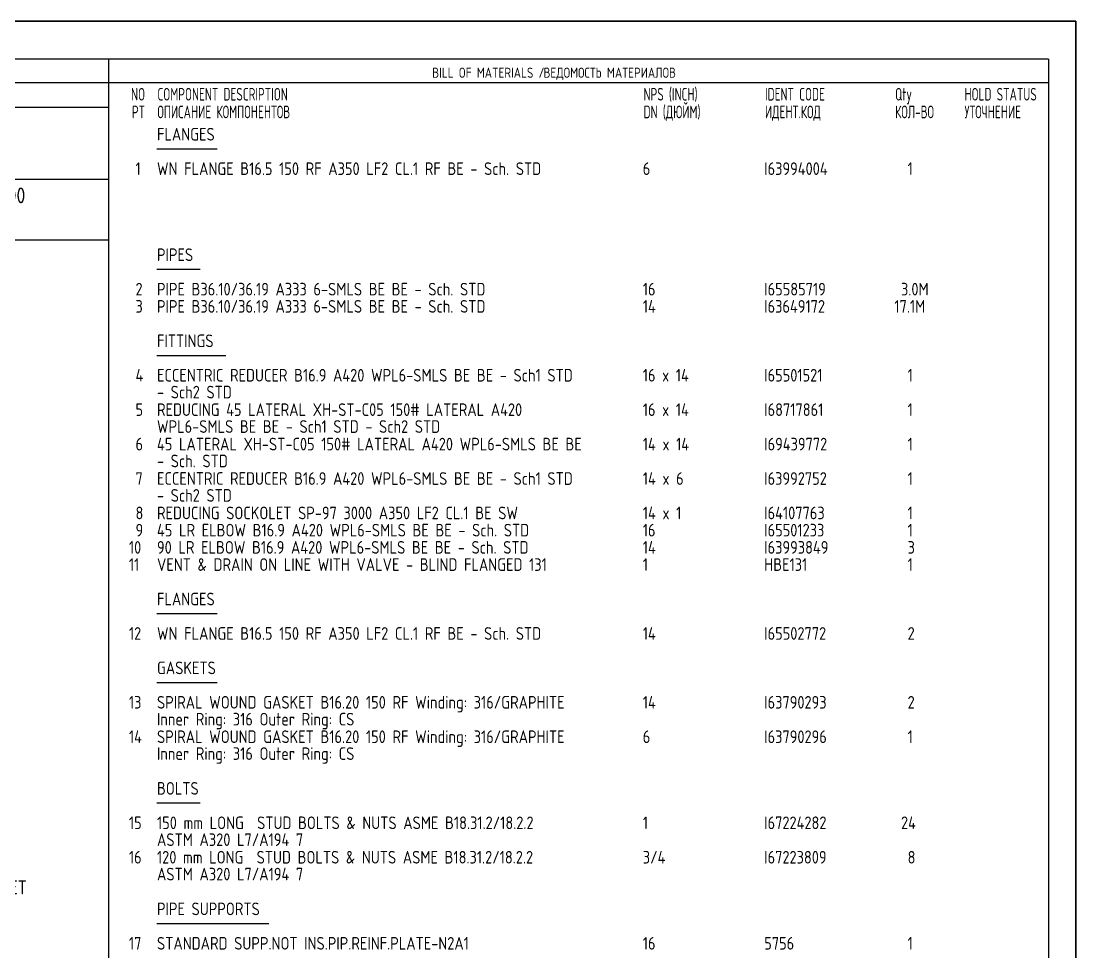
# Model space of a CAD drawing. Extents: x 0 to 594, y 0 to 420.
# Drawn here: x 385.6 to 594, y 236.1 to 420 of the extents above; entities that cross this region are included whole.
import ezdxf
from ezdxf.enums import TextEntityAlignment as Align

# ---------------------------------------------------------------- set-up
doc = ezdxf.new("R2010")
doc.units = 0
doc.header["$MEASUREMENT"] = 0
doc.linetypes.add('BORDER_2012_SLN$0$8001.Solid', pattern=[0])
for name, color, linetype in [('BORDER_2012_SLN$0$2', 7, 'Continuous'), ('BORDER_2012_SLN$0$GT_1', 7, 'Continuous'), ('GT_1', 7, 'Continuous')]:
    doc.layers.add(name, color=color, linetype=linetype)
for name, color, linetype, lineweight in [('BORDER_2012_SLN$0$BG_Level_1', 7, 'BORDER_2012_SLN$0$8001.Solid', 25), ('BORDER_2012_SLN$0$Level_1', 7, 'BORDER_2012_SLN$0$8001.Solid', 25), ('BORDER_2012_SLN$0$Level_18', 7, 'BORDER_2012_SLN$0$8001.Solid', 25)]:
    doc.layers.add(name, color=color, linetype=linetype, lineweight=lineweight)
doc.styles.add('BORDER_2012_SLN$0$GOST type A', font='GOST type A')
doc.styles.add('BORDER_2012_SLN$0$HTX1', font='GOSTtypeA.ttf')
doc.styles.add('HTX1', font='GOSTtypeA.ttf')

# ---------------------------------------------------------------- blocks, each defined once
blk = doc.blocks.new('BORDER_2012_SLN')
at = {"layer": 'BORDER_2012_SLN$0$2'}
blk.add_line((162.42, 407.85), (588.6, 407.85), dxfattribs=at)
at = {"layer": 'BORDER_2012_SLN$0$Level_1', "color": 7, "lineweight": -3}
for p, q in [((588.6, 412.5), (25.4, 412.5)), ((402.9, 7.5), (402.9, 412.5)), ((588.6, 412.5), (588.6, 7.5)), ((402.75, 402.9), (188.39, 402.9)), ((402.9, 388.7), (162.37, 388.68)), ((402.9, 376.7), (25.4, 376.7))]:
    blk.add_line(p, q, dxfattribs=at)
at = {"layer": 'BORDER_2012_SLN$0$Level_18', "color": 7, "lineweight": -3, "flags": 128}
blk.add_lwpolyline([(0, 0), (0, 420), (594, 420), (594, 0)], close=True, dxfattribs=at)
at = {"layer": 'BORDER_2012_SLN$0$BG_Level_1', "color": 7, "style": 'BORDER_2012_SLN$0$GOST type A'}
for s, p in [('BILL OF MATERIALS / ', (466.8, 408.8)), ('ВЕДОМОСТЬ МАТЕРИАЛОВ', (488.8, 408.8))]:
    blk.add_text(s, height=2, dxfattribs=at).set_placement(p)
at = {"layer": 'BORDER_2012_SLN$0$GT_1', "style": 'BORDER_2012_SLN$0$HTX1', "width": 0.8}
for s, p in [('NO', (410.06, 404.3)), ('PT', (410.06, 400.8))]:
    blk.add_text(s, height=2.5, dxfattribs=at).set_placement(p, align=Align.RIGHT)
for s, p in [('COMPONENT DESCRIPTION', (412.5, 404.3)), ('NPS (INCH)', (508.56, 404.3)), ('IDENT CODE', (532.56, 404.3)), ('Qty', (558.27, 404.3)), ('HOLD STATUS', (571.99, 404.3)), ('ОПИСАНИЕ КОМПОНЕНТОВ', (412.5, 400.8)), ('DN (ДЮЙМ)', (508.56, 400.8)), ('ИДЕНТ.КОД', (532.56, 400.8)), ('КОЛ-ВО', (558.27, 400.8)), ('УТОЧНЕНИЕ', (571.99, 400.8))]:
    blk.add_text(s, height=2.5, dxfattribs=at).set_placement(p)

msp = doc.modelspace()

# ---------------------------------------------------------------- linework, layer by layer
at = {"layer": 'GT_1', "flags": 128}
for points in [[(0, 0), (594, 0), (594, 420), (0, 420), (0, 0)], [(424.314, 394.704), (412.414, 394.704)], [(420.914, 370.895), (412.414, 370.895)], [(426.014, 353.888), (412.414, 353.888)], [(424.314, 302.867), (412.414, 302.867)], [(424.314, 289.262), (412.414, 289.262)], [(420.914, 265.452), (412.414, 265.452)], [(434.514, 241.643), (412.414, 241.643)]]:
    msp.add_lwpolyline(points, dxfattribs=at)

# ---------------------------------------------------------------- block references
at = {"linetype": 'Continuous'}
msp.add_blockref('BORDER_2012_SLN', (0, 0), dxfattribs=at)

# ---------------------------------------------------------------- texts
at = {"layer": 'GT_1', "style": 'HTX1', "width": 1.02}
for s, height, p in [('FLANGES', 2.5, (412.414, 396.395)), ('  1', 2.5, (405.557, 389.592)), ('WN FLANGE B16.5 150 RF A350 LF2 CL.1 RF BE - Sch. STD', 2.5, (412.414, 389.592)), ('6', 2.5, (508.414, 389.592)), ('I63994004', 2.5, (532.414, 389.592)), ('  1', 2.5, (558.129, 389.592)), ('SLN-2725-4140-25-F-2000', 3.125, (345, 384)), ('PIPES', 2.5, (412.414, 372.585)), ('  2', 2.5, (405.557, 365.782)), ('PIPE B36.10/36.19 A333 6-SMLS BE BE - Sch. STD', 2.5, (412.414, 365.782)), ('16', 2.5, (508.414, 365.782)), ('I65585719', 2.5, (532.414, 365.782)), (' 3.0M', 2.5, (558.129, 365.782)), ('  3', 2.5, (405.557, 362.381)), ('PIPE B36.10/36.19 A333 6-SMLS BE BE - Sch. STD', 2.5, (412.414, 362.381)), ('14', 2.5, (508.414, 362.381)), ('I63649172', 2.5, (532.414, 362.381)), ('17.1M', 2.5, (558.129, 362.381)), ('FITTINGS', 2.5, (412.414, 355.578)), ('  4', 2.5, (405.557, 348.776)), ('ECCENTRIC REDUCER B16.9 A420 WPL6-SMLS BE BE - Sch1 STD', 2.5, (412.414, 348.776)), ('16 x 14', 2.5, (508.414, 348.776)), ('I65501521', 2.5, (532.414, 348.776)), ('  1', 2.5, (558.129, 348.776)), ('- Sch2 STD', 2.5, (412.414, 345.442)), ('  5', 2.5, (405.557, 341.973)), ('REDUCING 45 LATERAL XH-ST-C05 150# LATERAL A420', 2.5, (412.414, 341.973)), ('16 x 14', 2.5, (508.414, 341.973)), ('I68717861', 2.5, (532.414, 341.973)), ('  1', 2.5, (558.129, 341.973)), ('WPL6-SMLS BE BE - Sch1 STD - Sch2 STD', 2.5, (412.414, 338.639)), ('45 LATERAL XH-ST-C05 150# LATERAL A420 WPL6-SMLS BE BE', 2.5, (412.414, 335.17)), ('14 x 14', 2.5, (508.414, 335.17)), ('I69439772', 2.5, (532.414, 335.17)), ('  6', 2.5, (405.557, 335.17)), ('  1', 2.5, (558.129, 335.17)), ('- Sch. STD', 2.5, (412.414, 331.837)), ('  7', 2.5, (405.557, 328.367)), ('ECCENTRIC REDUCER B16.9 A420 WPL6-SMLS BE BE - Sch1 STD', 2.5, (412.414, 328.367)), ('14 x 6', 2.5, (508.414, 328.367)), ('I63992752', 2.5, (532.414, 328.367)), ('  1', 2.5, (558.129, 328.367)), ('- Sch2 STD', 2.5, (412.414, 325.034)), ('  8', 2.5, (405.557, 321.565)), ('REDUCING SOCKOLET SP-97 3000 A350 LF2 CL.1 BE SW', 2.5, (412.414, 321.565)), ('14 x 1', 2.5, (508.414, 321.565)), ('I64107763', 2.5, (532.414, 321.565)), ('  1', 2.5, (558.129, 321.565)), ('  9', 2.5, (405.557, 318.163)), ('45 LR ELBOW B16.9 A420 WPL6-SMLS BE BE - Sch. STD', 2.5, (412.414, 318.163)), ('16', 2.5, (508.414, 318.163)), ('I65501233', 2.5, (532.414, 318.163)), ('  1', 2.5, (558.129, 318.163)), (' 10', 2.5, (405.557, 314.762)), ('90 LR ELBOW B16.9 A420 WPL6-SMLS BE BE - Sch. STD', 2.5, (412.414, 314.762)), ('14', 2.5, (508.414, 314.762)), ('I63993849', 2.5, (532.414, 314.762)), ('  3', 2.5, (558.129, 314.762)), (' 11', 2.5, (405.557, 311.361)), ('VENT & DRAIN ON LINE WITH VALVE - BLIND FLANGED 131', 2.5, (412.414, 311.361)), ('1', 2.5, (508.414, 311.361)), ('HBE131', 2.5, (532.414, 311.361)), ('  1', 2.5, (558.129, 311.361)), ('FLANGES', 2.5, (412.414, 304.558)), (' 12', 2.5, (405.557, 297.755)), ('WN FLANGE B16.5 150 RF A350 LF2 CL.1 RF BE - Sch. STD', 2.5, (412.414, 297.755)), ('14', 2.5, (508.414, 297.755)), ('I65502772', 2.5, (532.414, 297.755)), ('  2', 2.5, (558.129, 297.755)), ('GASKETS', 2.5, (412.414, 290.952)), (' 13', 2.5, (405.557, 284.15)), ('SPIRAL WOUND GASKET B16.20 150 RF Winding: 316/GRAPHITE', 2.5, (412.414, 284.15)), ('14', 2.5, (508.414, 284.15)), ('I63790293', 2.5, (532.414, 284.15)), ('  2', 2.5, (558.129, 284.15)), ('Inner Ring: 316 Outer Ring: CS', 2.5, (412.414, 280.816)), (' 14', 2.5, (405.557, 277.347)), ('SPIRAL WOUND GASKET B16.20 150 RF Winding: 316/GRAPHITE', 2.5, (412.414, 277.347)), ('6', 2.5, (508.414, 277.347)), ('I63790296', 2.5, (532.414, 277.347)), ('  1', 2.5, (558.129, 277.347)), ('Inner Ring: 316 Outer Ring: CS', 2.5, (412.414, 274.014)), ('BOLTS', 2.5, (412.414, 267.143)), (' 15', 2.5, (405.557, 260.34)), ('150 mm LONG  STUD BOLTS & NUTS ASME B18.31.2/18.2.2', 2.5, (412.414, 260.34)), ('1', 2.5, (508.414, 260.34)), ('I67224282', 2.5, (532.414, 260.34)), (' 24', 2.5, (558.129, 260.34)), ('ASTM A320 L7/A194 7', 2.5, (412.414, 257.007)), (' 16', 2.5, (405.557, 253.537)), ('120 mm LONG  STUD BOLTS & NUTS ASME B18.31.2/18.2.2', 2.5, (412.414, 253.537)), ('3/4', 2.5, (508.414, 253.537)), ('I67223809', 2.5, (532.414, 253.537)), ('  8', 2.5, (558.129, 253.537)), ('ASTM A320 L7/A194 7', 2.5, (412.414, 250.204)), ('94MM OFFSET', 2.75, (367.1, 247.467)), ('PIPE SUPPORTS', 2.5, (412.414, 243.333)), (' 17', 2.5, (405.557, 236.531)), ('STANDARD SUPP.NOT INS.PIP.REINF.PLATE-N2A1', 2.5, (412.414, 236.531)), ('16', 2.5, (508.414, 236.531)), ('5756', 2.5, (532.414, 236.531)), ('  1', 2.5, (558.129, 236.531))]:
    msp.add_text(s, height=height, dxfattribs=at).set_placement(p)

doc.saveas('drawing.dxf')
